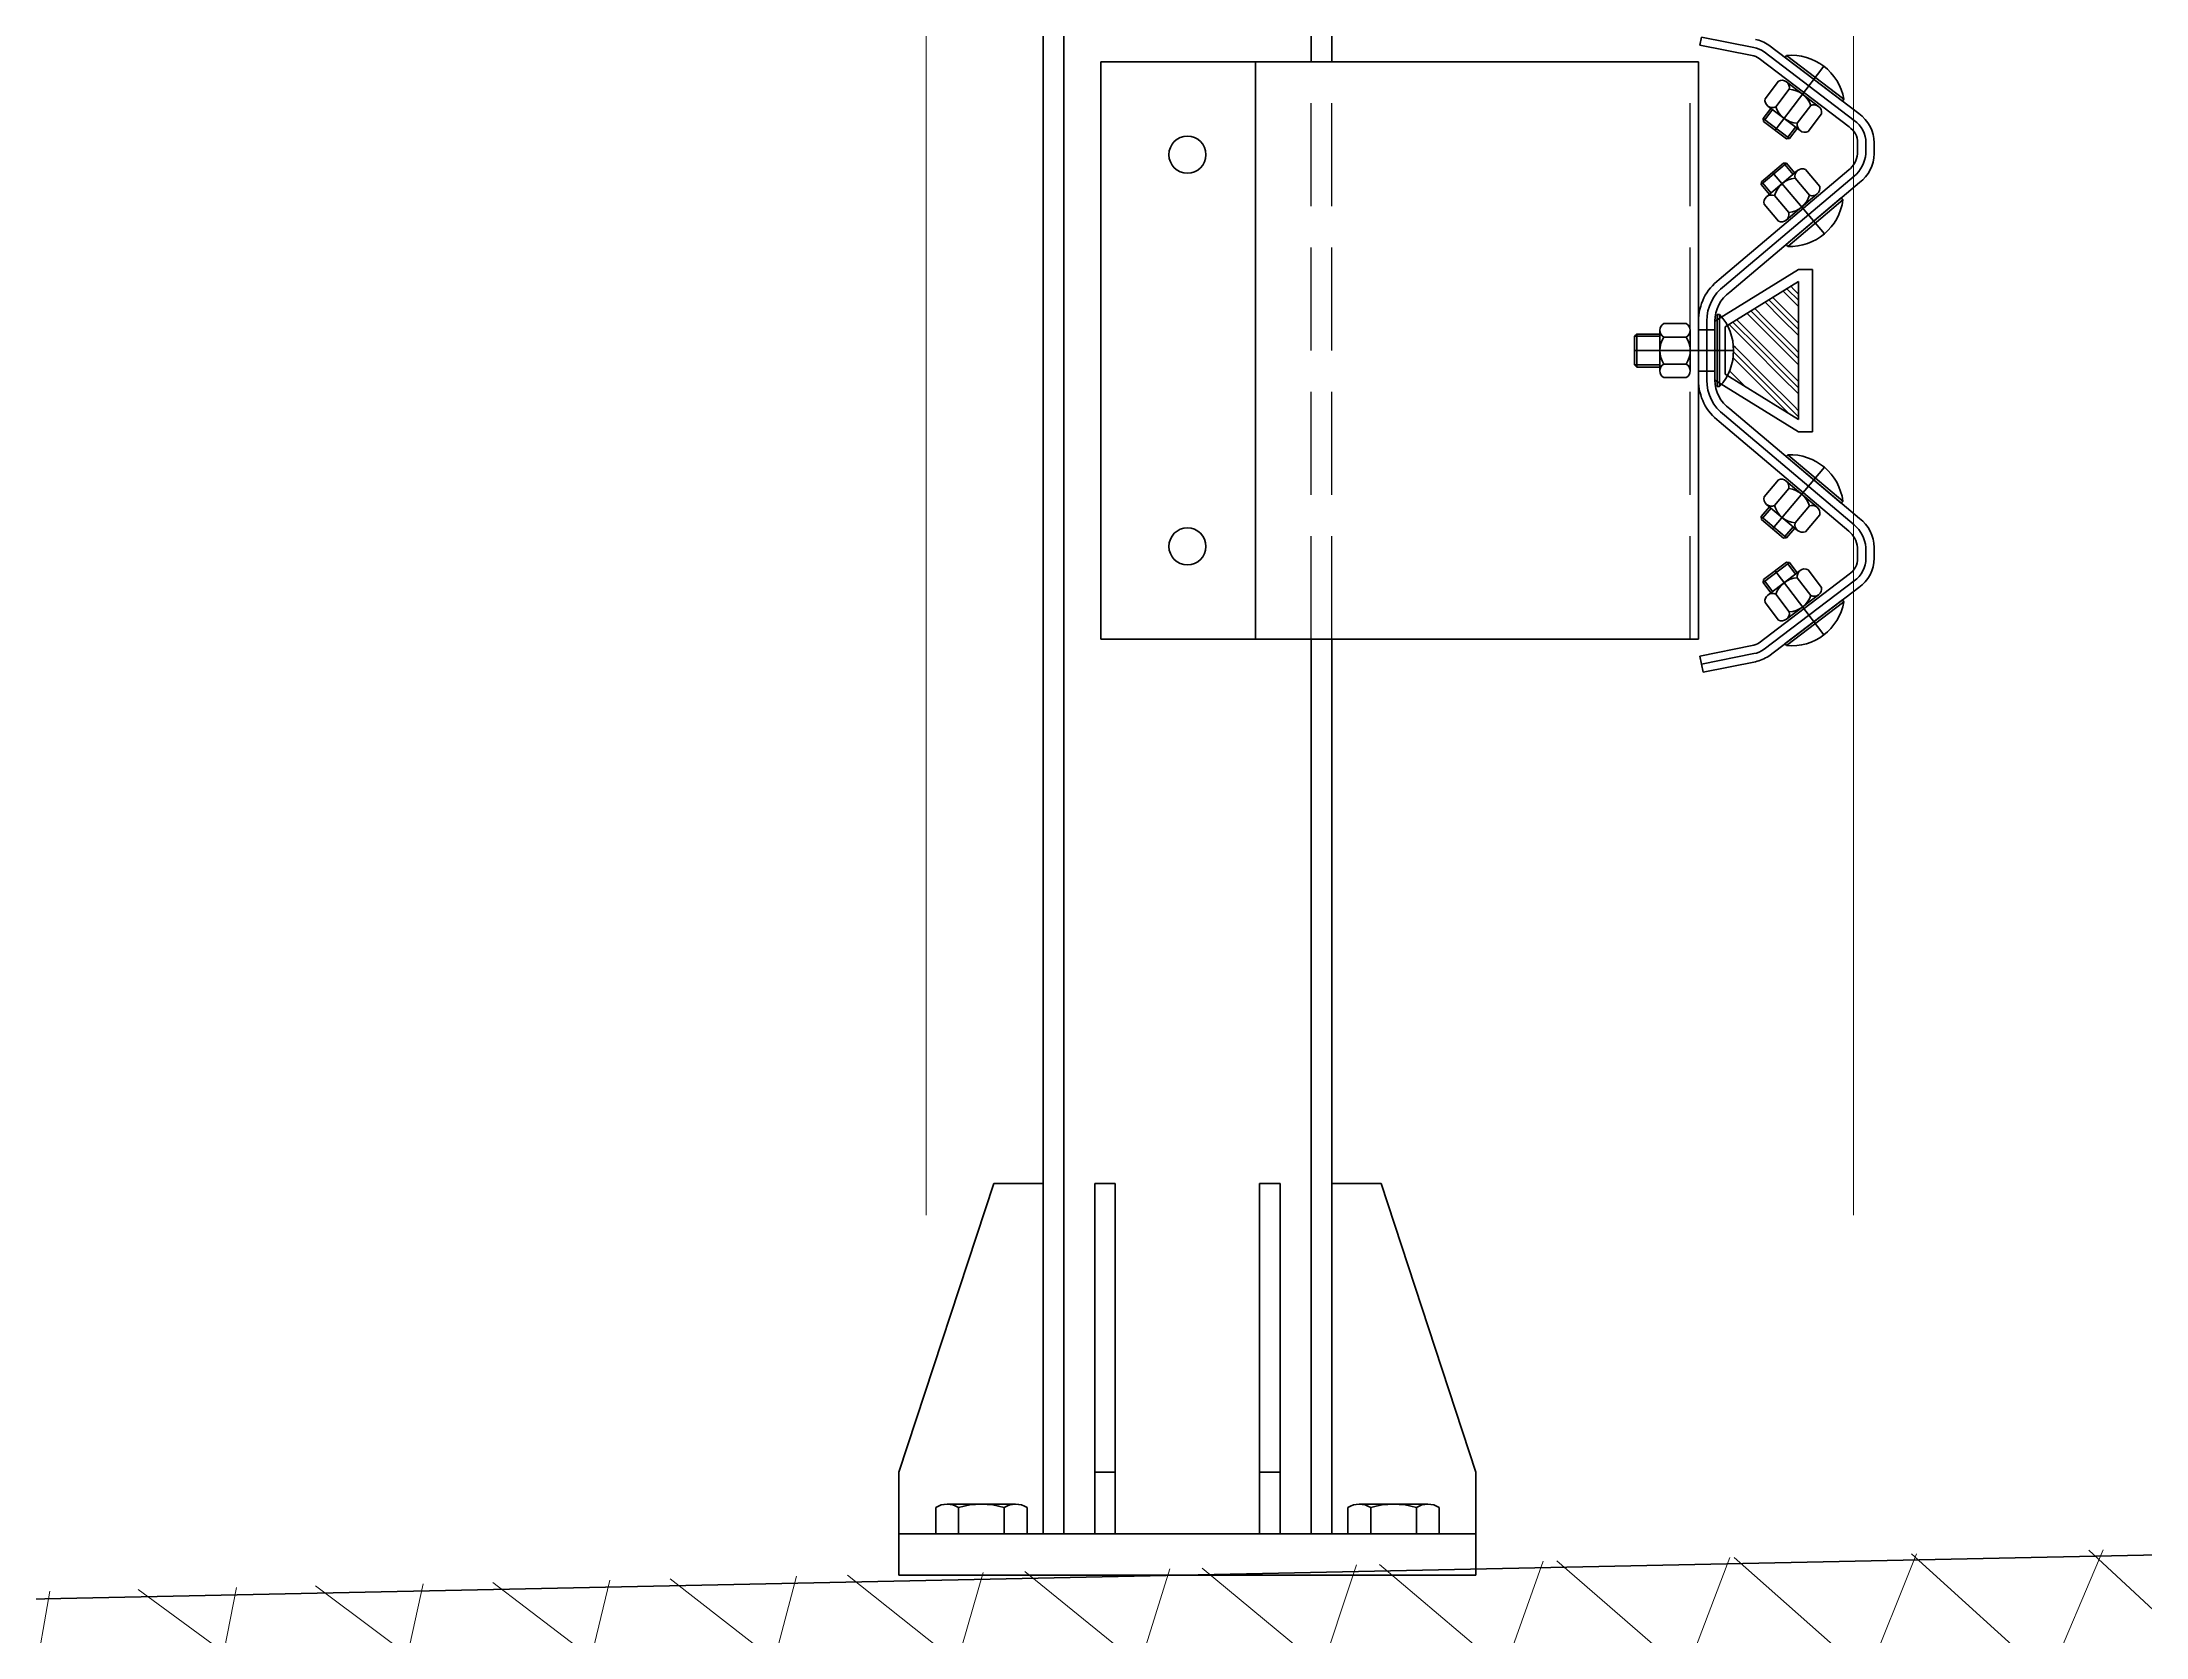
# Model space of a CAD drawing. Header units: millimetres. Extents: x 1864 to 10174863, y -4887456 to 5366151.
# Drawn here: x 9279761 to 9280782, y 337581 to 338355 of the extents above; entities that cross this region are included whole.
import ezdxf

# ---------------------------------------------------------------- set-up
doc = ezdxf.new("R2010")
doc.units = ezdxf.units.MM
doc.linetypes.add('DASHED', pattern=[7, 5, -2, 0])
for name, color, linetype, lineweight in [('S-DRGO', 21, 'Continuous', 20), ('S-MOGR', 121, 'Continuous', 40), ('S-MOGR-NVEL', 1, 'DASHED', 25), ('S-SECT-PATT', 105, 'Continuous', 15), ('T-DIMS', 3, 'Continuous', 30)]:
    doc.layers.add(name, color=color, linetype=linetype, lineweight=lineweight)
doc.styles.add('TM', font='mipgost.shx', dxfattribs={"width": 0.9, "oblique": 10})
doc.dimstyles.new('TM', dxfattribs={"dimscale": 0, "dimtxt": 3, "dimasz": 1.25, "dimexe": 0.9, "dimexo": 1, "dimgap": 1, "dimtad": 1, "dimdec": 0, "dimdsep": 46, "dimtxsty": 'TM', "dimblk1": 'OBLIQUE', "dimblk2": 'OBLIQUE', "dimsah": 1, "dimcen": 3, "dimdle": 0.9, "dimclrt": 7, "dimadec": 0, "dimazin": 0, "dimtfac": 1, "dimtdec": 0, "dimtmove": 1, "dimatfit": 2, "dimldrblk": 'NONE', "dimfxl": 1, "dimtfill": 1, "dimtolj": 1, "dimlwd": 15, "dimlwe": 15, "dimarcsym": 0})

# ---------------------------------------------------------------- blocks, each defined once
blk = doc.blocks.new('_OBLIQUE')
at = {"color": 0, "linetype": 'ByBlock', "lineweight": -2}
blk.add_line((0.5000000000000001, 0.4999999999999999), (-0.5000000000000001, -0.4999999999999999), dxfattribs=at)
blk = doc.blocks.new('*D675')
at = {"layer": 'Defpoints', "color": 0, "transparency": 16777216}
for p in [(9279080.047488198, 342205.8760266896), (9279080.047488198, 337585.7049742337), (9292840.047488198, 337495.7049742337)]:
    blk.add_point(p, dxfattribs=at)
at = {"layer": 'T-DIMS', "color": 0, "lineweight": 15, "transparency": 16777216}
for p, q in [((9279080.047488198, 337785.7049742337), (9279080.047488198, 342385.8760266896)), ((9292840.047488198, 337695.7049742337), (9292840.047488198, 342385.8760266896))]:
    blk.add_line(p, q, dxfattribs=at)
at = {"layer": 'T-DIMS', "color": 0, "linetype": 'Continuous', "lineweight": 15, "transparency": 16777216}
blk.add_line((9293020.047488198, 342205.8760266896), (9278900.047488198, 342205.8760266896), dxfattribs=at)
at = {"layer": 'T-DIMS', "color": 0, "lineweight": 15, "transparency": 16777216, "xscale": 250, "yscale": 250, "zscale": 250, "rotation": 180}
blk.add_blockref('_OBLIQUE', (9279080.047488198, 342205.8760266896), dxfattribs=at)
at = {"layer": 'T-DIMS', "color": 0, "lineweight": 15, "transparency": 16777216, "xscale": 250, "yscale": 250, "zscale": 250}
blk.add_blockref('_OBLIQUE', (9292840.047488198, 342205.8760266896), dxfattribs=at)
at = {"layer": 'T-DIMS', "color": 7, "transparency": 16777216, "insert": (9285960.047488198, 342705.8760266896), "char_height": 600, "attachment_point": 5, "style": 'TM', "bg_fill": 3, "box_fill_scale": 1.1, "bg_fill_color": 256, "bg_fill_true_color": 13158600, "bg_fill_transparency": 0}
blk.add_mtext('\\A1;13760', dxfattribs=at)
blk = doc.blocks.new('_None')
blk = doc.blocks.new('*D1031')
at = {"layer": 'Defpoints', "color": 0, "transparency": 16777216}
for p in [(9280640.047488198, 339671.7367068525), (9292140.047488198, 337945.7349712249), (9280640.047488198, 337585.7049742337)]:
    blk.add_point(p, dxfattribs=at)
at = {"layer": 'T-DIMS', "color": 0, "lineweight": 15, "transparency": 16777216}
for p, q in [((9280640.047488198, 337785.7049742337), (9280640.047488198, 339851.7367068525)), ((9292140.047488198, 338145.7349712249), (9292140.047488198, 339851.7367068525))]:
    blk.add_line(p, q, dxfattribs=at)
at = {"layer": 'T-DIMS', "color": 0, "linetype": 'Continuous', "lineweight": 15, "transparency": 16777216}
blk.add_line((9292320.047488198, 339671.7367068525), (9280460.047488198, 339671.7367068525), dxfattribs=at)
at = {"layer": 'T-DIMS', "color": 0, "lineweight": 15, "transparency": 16777216, "xscale": 250, "yscale": 250, "zscale": 250, "rotation": 180}
blk.add_blockref('_OBLIQUE', (9280640.047488198, 339671.7367068525), dxfattribs=at)
at = {"layer": 'T-DIMS', "color": 0, "lineweight": 15, "transparency": 16777216, "xscale": 250, "yscale": 250, "zscale": 250}
blk.add_blockref('_OBLIQUE', (9292140.047488198, 339671.7367068525), dxfattribs=at)
at = {"layer": 'T-DIMS', "color": 7, "transparency": 16777216, "insert": (9286390.047488198, 340171.7367068525), "char_height": 600, "attachment_point": 5, "style": 'TM', "bg_fill": 3, "box_fill_scale": 1.1, "bg_fill_color": 256, "bg_fill_true_color": 13158600, "bg_fill_transparency": 0}
blk.add_mtext('\\A1;11500', dxfattribs=at)
blk = doc.blocks.new('*D1032')
at = {"layer": 'Defpoints', "color": 0, "transparency": 16777216}
for p in [(9280190.047488198, 339671.7367068525), (9280190.047488198, 337585.7049742337), (9280640.047488198, 337585.7049742337)]:
    blk.add_point(p, dxfattribs=at)
at = {"layer": 'T-DIMS', "color": 0, "linetype": 'Continuous', "lineweight": 15, "transparency": 16777216}
for p, q in [((9280415.047488198, 339671.7367068525), (9280649.047488198, 340451.7367068525)), ((9280649.047488198, 340451.7367068525), (9282080.943676623, 340451.7367068525)), ((9280820.047488198, 339671.7367068525), (9280010.047488198, 339671.7367068525))]:
    blk.add_line(p, q, dxfattribs=at)
at = {"layer": 'T-DIMS', "color": 0, "lineweight": 15, "transparency": 16777216}
for p, q in [((9280190.047488198, 337785.7049742337), (9280190.047488198, 339851.7367068525)), ((9280640.047488198, 337785.7049742337), (9280640.047488198, 339851.7367068525))]:
    blk.add_line(p, q, dxfattribs=at)
at = {"layer": 'T-DIMS', "color": 0, "lineweight": 15, "transparency": 16777216, "xscale": 250, "yscale": 250, "zscale": 250, "rotation": 180}
blk.add_blockref('_OBLIQUE', (9280190.047488198, 339671.7367068525), dxfattribs=at)
at = {"layer": 'T-DIMS', "color": 0, "lineweight": 15, "transparency": 16777216, "xscale": 250, "yscale": 250, "zscale": 250}
blk.add_blockref('_OBLIQUE', (9280640.047488198, 339671.7367068525), dxfattribs=at)
at = {"layer": 'T-DIMS', "color": 7, "transparency": 16777216, "insert": (9281364.995582411, 340951.7367068525), "char_height": 600, "attachment_point": 5, "style": 'TM', "bg_fill": 3, "box_fill_scale": 1.1, "bg_fill_color": 256, "bg_fill_true_color": 13158600, "bg_fill_transparency": 0}
blk.add_mtext('\\A1;450', dxfattribs=at)
blk = doc.blocks.new('*D1033')
at = {"layer": 'Defpoints', "color": 0, "transparency": 16777216}
for p in [(9279440.047488198, 339671.7367068525), (9279440.047488198, 337585.7049742337), (9280190.047488198, 337585.7049742337)]:
    blk.add_point(p, dxfattribs=at)
at = {"layer": 'T-DIMS', "color": 0, "linetype": 'Continuous', "lineweight": 15, "transparency": 16777216}
for p, q in [((9278453.425395235, 341161.3174451586), (9277021.52920681, 341161.3174451586)), ((9279815.047488198, 339671.7367068525), (9278453.425395235, 341161.3174451586)), ((9280370.047488198, 339671.7367068525), (9279260.047488198, 339671.7367068525))]:
    blk.add_line(p, q, dxfattribs=at)
at = {"layer": 'T-DIMS', "color": 0, "lineweight": 15, "transparency": 16777216}
for p, q in [((9279440.047488198, 337785.7049742337), (9279440.047488198, 339851.7367068525)), ((9280190.047488198, 337785.7049742337), (9280190.047488198, 339851.7367068525))]:
    blk.add_line(p, q, dxfattribs=at)
at = {"layer": 'T-DIMS', "color": 0, "lineweight": 15, "transparency": 16777216, "xscale": 250, "yscale": 250, "zscale": 250, "rotation": 180}
blk.add_blockref('_OBLIQUE', (9279440.047488198, 339671.7367068525), dxfattribs=at)
at = {"layer": 'T-DIMS', "color": 0, "lineweight": 15, "transparency": 16777216, "xscale": 250, "yscale": 250, "zscale": 250}
blk.add_blockref('_OBLIQUE', (9280190.047488198, 339671.7367068525), dxfattribs=at)
at = {"layer": 'T-DIMS', "color": 7, "transparency": 16777216, "insert": (9277737.477301022, 341661.3174451586), "char_height": 600, "attachment_point": 5, "style": 'TM', "bg_fill": 3, "box_fill_scale": 1.1, "bg_fill_color": 256, "bg_fill_true_color": 13158600, "bg_fill_transparency": 0}
blk.add_mtext('\\A1;750', dxfattribs=at)
blk = doc.blocks.new('*D677')
at = {"layer": 'Defpoints', "color": 0, "transparency": 16777216}
for p in [(9307200.047488198, 344571.447240233), (9307200.047488198, 338089.2661328312), (9279080.047488198, 337835.7049742337)]:
    blk.add_point(p, dxfattribs=at)
at = {"layer": 'T-DIMS', "color": 0, "lineweight": 15, "transparency": 16777216}
for p, q in [((9279080.047488198, 338035.7049742337), (9279080.047488198, 344751.447240233)), ((9307200.047488198, 338289.2661328312), (9307200.047488198, 344751.447240233))]:
    blk.add_line(p, q, dxfattribs=at)
at = {"layer": 'T-DIMS', "color": 0, "linetype": 'Continuous', "lineweight": 15, "transparency": 16777216}
blk.add_line((9278900.047488198, 344571.447240233), (9307380.047488198, 344571.447240233), dxfattribs=at)
at = {"layer": 'T-DIMS', "color": 0, "lineweight": 15, "transparency": 16777216, "xscale": 250, "yscale": 250, "zscale": 250, "rotation": 180}
blk.add_blockref('_OBLIQUE', (9279080.047488198, 344571.447240233), dxfattribs=at)
at = {"layer": 'T-DIMS', "color": 0, "lineweight": 15, "transparency": 16777216, "xscale": 250, "yscale": 250, "zscale": 250}
blk.add_blockref('_OBLIQUE', (9307200.047488198, 344571.447240233), dxfattribs=at)
at = {"layer": 'T-DIMS', "color": 7, "transparency": 16777216, "insert": (9293140.047488198, 345071.447240233), "char_height": 600, "attachment_point": 5, "style": 'TM', "bg_fill": 3, "box_fill_scale": 1.1, "bg_fill_color": 256, "bg_fill_true_color": 13158600, "bg_fill_transparency": 0}
blk.add_mtext('\\A1;28120', dxfattribs=at)
blk = doc.blocks.new('1253')
at = {"layer": 'S-MOGR', "ltscale": 10}
for p, q in [((-70, 1100), (-70, 20)), ((-60, 20), (-60, 1100)), ((60, 734), (60, 804.0000000020955)), ((70, 734), (70, 804.0000000020955)), ((249.437757681706, 746.077677295194), (248.6532931411639, 742.1553545924835)), ((274.8021527556702, 741.0047982804244), (249.437757681706, 746.077677295194)), ((274.8021527556702, 741.0047982804244), (249.437757681706, 746.077677295194)), ((248.6532931411639, 742.1553545924835), (274.0176882151281, 737.0824755777139)), ((277.3643904555356, 735.7028086784994), (321.0660083908588, 702.4769760027993)), ((323.4869235000806, 705.6611823455896), (279.7853055647574, 738.8870150214061)), ((323.4869235000806, 705.6611823455896), (279.7853055647574, 738.8870150214061)), ((282.0647107316181, 742.1740063638426), (325.7663286669413, 708.9481736880261)), ((248, 734), (-42, 734)), ((-42, 734), (-42, 454)), ((33, 734), (33, 454)), ((248, 454), (248, 734)), ((325.2222222222481, 694.7045565957669), (325.2222222222481, 689.4826591886813)), ((329.2222222222481, 689.4826591886813), (329.2222222222481, 694.7045565957669)), ((329.2222222222481, 689.4826591886813), (329.2222222222481, 694.7045565957669)), ((333.2222222222481, 694.7045565957669), (333.2222222222481, 689.4826591886813)), ((320.9363174395403, 681.5869632163085), (257.9636676440714, 628.4158470939146)), ((260.5442269287305, 625.3595889604185), (323.5168767241994, 678.5307050828123)), ((248, 608.2951185877901), (248, 579.7048814123264)), ((248, 604), (256, 604)), ((252, 579.7048814123264), (252, 608.2951185877901)), ((252, 579.7048814123264), (252, 608.2951185877901)), ((256, 608.2951185876736), (256, 579.7048814123264)), ((248, 584), (256, 584)), ((323.5168767241994, 509.4692949173041), (260.5442269287305, 562.6404110395815)), ((323.5168767241994, 509.4692949173041), (260.5442269287305, 562.6404110395815)), ((263.1247862133896, 565.6966691730777), (326.0974360088585, 512.5255530506838)), ((257.963667643955, 559.5841529062018), (320.9363174394239, 506.4130367838079)), ((325.2222222222481, 498.5173408114351), (325.2222222222481, 493.2954434043495)), ((329.2222222222481, 493.2954434043495), (329.2222222222481, 498.5173408114351)), ((329.2222222222481, 493.2954434043495), (329.2222222222481, 498.5173408114351)), ((333.2222222222481, 498.5173408114351), (333.2222222222481, 493.2954434043495)), ((321.0660043782555, 485.523021214758), (277.3643864429323, 452.297188539058)), ((279.7853015521541, 449.1129821961513), (323.4869194874773, 482.3388148718514)), ((279.7853015521541, 449.1129821961513), (323.4869194874773, 482.3388148718514)), ((325.7663286669413, 479.0518263119739), (282.0647107316181, 445.8259936362738)), ((-42, 454), (248, 454)), ((60, 20), (60, 454)), ((70, 454), (70, 190)), ((274.0176882151281, 450.9175244224025), (248.6532931411639, 445.8446454076329)), ((248.6532931411639, 445.8446454076329), (249.437757681706, 441.9223227049224)), ((249.437757681706, 441.9223227049224), (274.8021527556702, 446.995201719692)), ((-94.00000000005821, 190), (-140.0000000000582, 50)), ((-70, 190), (-94.00000000005821, 190)), ((-70, 20), (-70, 190)), ((-45, 50), (-45, 190)), ((-45, 190), (-35, 190)), ((-35, 190), (-35, 20)), ((35, 50), (35, 190)), ((35, 190), (45, 190)), ((45, 190), (45, 20)), ((70, 190), (94.00000000005821, 190)), ((70, 20), (70, 190)), ((94.00000000005821, 190), (140.0000000000582, 50)), ((-140.0000000000582, 50), (-140.0000000000582, 20)), ((-35, 50), (-45, 50)), ((-45, 20), (-45, 50)), ((-45, 50), (-35, 50)), ((45, 50), (35, 50)), ((35, 20), (35, 50)), ((35, 50), (45, 50)), ((140.0000000000582, 50), (140.0000000000582, 20)), ((140.0000000000582, 20), (-140.0000000000582, 20)), ((-140.0000000000582, 20), (-140.0000000000582, 0)), ((-140.0000000000655, 20), (-80, 20)), ((-35, 20), (-45, 20)), ((45, 20), (35, 20)), ((140.0000000000582, 0), (140.0000000000582, 20)), ((140.0000000000582, 0), (-140.0000000000582, 0))]:
    blk.add_line(p, q, dxfattribs=at)
at = {"layer": 'S-MOGR'}
for p, q in [((290.7283731256612, 737.1308493220713), (289.9846168482909, 736.1525938488776)), ((289.9846168482909, 736.1525938488776), (317.8464223486371, 714.9695866435068)), ((290.7283731256612, 737.1308493220713), (318.590178625891, 715.9478421167005)), ((308.7573498168495, 731.9295029320056), (285.1534275022568, 700.8834910887526)), ((280.2932564803632, 716.1356626600027), (286.8297272751806, 724.7330197858391)), ((292.0438651617151, 720.7687712945044), (285.5073943668976, 712.171414168668)), ((290.6472537730588, 724.3429987116251), (306.2896674325457, 712.4502532377373)), ((318.590178625891, 715.9478421167005), (317.8464223486371, 714.9695866435068)), ((283.142662013066, 711.4568927243818), (279.3902435938362, 706.5213728928939)), ((279.3902435938362, 706.5213728928939), (279.5810664022574, 705.1200925298035)), ((279.3902435938362, 706.5213728928939), (292.1270689653466, 696.837712456123)), ((279.5810664022574, 705.1200925298035), (290.7257886023726, 696.6468896477018)), ((280.1862951795338, 705.9161441155011), (283.9387135987636, 710.851663946989)), ((297.3322815285064, 700.6686897689942), (281.6898678691359, 712.561435242882)), ((302.4721409346676, 712.8402743119514), (295.9356701398501, 704.2429171861149)), ((307.686278821202, 708.8760258206166), (301.1498080263846, 700.2786686947802)), ((292.1270689653466, 696.837712456123), (290.7257886023726, 696.6468896477018)), ((291.331017379649, 697.4429412333993), (295.0834357988788, 702.3784610648872)), ((295.8794873845764, 701.7732322876109), (292.1270689653466, 696.837712456123)), ((278.4488087241771, 674.50590705988), (290.6738412578125, 684.8281441987492)), ((278.5677334363572, 675.9151114145061), (289.2646369033027, 684.9470689109294)), ((290.6738412578125, 684.8281441987492), (289.2646369033027, 684.9470689109294)), ((289.9097767245257, 684.1830043776426), (293.9096436158288, 679.4458042707993)), ((294.6737081491156, 680.0909440920223), (290.6738412578125, 684.8281441987492)), ((278.4488087241771, 674.50590705988), (278.5677334363572, 675.9151114145061)), ((282.4486756155966, 669.768706953153), (278.4488087241771, 674.50590705988)), ((279.2128732575802, 675.151046881103), (283.2127401488833, 670.4138467742596)), ((296.0681259225821, 681.2683242657222), (281.05425784213, 668.5913267794531)), ((309.0766381958965, 650.6325733619742), (283.91618516983, 680.4310901627177)), ((301.8236042868812, 669.3754653243814), (294.8560942182085, 677.6273622845765)), ((306.828226980404, 673.6011311530601), (299.8607169116149, 681.8530281133717)), ((279.8422261377564, 664.9503647984238), (286.8097362065455, 656.6984678382287)), ((291.8143588999519, 660.9241336669074), (284.8468488312792, 669.1760306271026)), ((290.5443902927218, 645.4551427580882), (317.2866489600856, 668.0350364994956)), ((290.6023271955783, 657.2831716858782), (305.6161952760303, 669.9601691720309)), ((291.337192634237, 644.5161956785014), (318.0794513016008, 667.0960894197924)), ((318.0794513016008, 667.0960894197924), (317.2866489600856, 668.0350364994956)), ((291.337192634237, 644.5161956785014), (290.5443902927218, 645.4551427580882)), ((296.5, 633.375), (256, 608.2951185877901)), ((303.25, 633.375), (296.5, 633.375)), ((303.25, 554.625), (303.25, 633.375)), ((229.1999999999534, 584.1750000000466), (229.1999999999534, 603.8250000000698)), ((231.1999999999534, 607.1000000000931), (242, 607.1000000000931)), ((244, 603.8250000000698), (244, 584.1750000000466)), ((256, 608.2951185877901), (256, 579.7048814123264)), ((257, 611.5), (257, 576.5)), ((258.228884523036, 611.5), (257, 611.5)), ((258.228884523036, 611.5), (258.228884523036, 576.5)), ((218, 602), (217, 601)), ((217, 601), (217, 587)), ((217, 601), (229.1999999999534, 601.0000000001164)), ((265, 594), (217, 594)), ((229.1999999999534, 602), (218, 602)), ((218, 602), (218, 586)), ((242, 600.5500000000466), (231.1999999999534, 600.5500000000466)), ((218, 586), (217, 587)), ((217, 587), (229.1999999999534, 587)), ((229.1999999999534, 586), (218, 586)), ((242, 587.4500000000698), (231.1999999999534, 587.4500000000698)), ((242, 580.9000000000233), (231.1999999999534, 580.9000000000233)), ((256, 579.7048814123264), (296.5, 554.625)), ((258.228884523036, 576.5), (257, 576.5)), ((296.5, 554.625), (303.25, 554.625)), ((291.337192634237, 543.483804321615), (290.5443902927218, 542.5448572420282)), ((290.5443902927218, 542.5448572420282), (317.2866489600856, 519.9649635006208)), ((291.337192634237, 543.483804321615), (318.0794513016008, 520.903910580324)), ((279.8422261377564, 523.0496352016926), (286.8097362065455, 531.3015321618877)), ((309.0766381958965, 537.3674266381422), (283.91618516983, 507.5689098373987)), ((291.8143588999519, 527.075866333209), (284.8468488312792, 518.8239693730138)), ((290.6023271955783, 530.7168283142382), (305.6161952760303, 518.0398308280855)), ((318.0794513016008, 520.903910580324), (317.2866489600856, 519.9649635006208)), ((282.4486756154802, 518.2312930469634), (278.4488087241771, 513.4940929402364)), ((278.4488087241771, 513.4940929402364), (278.5677334363572, 512.0848885856103)), ((278.4488087241771, 513.4940929402364), (290.6738412578125, 503.1718558012508)), ((278.5677334363572, 512.0848885856103), (289.2646369033027, 503.0529310890706)), ((279.2128732575802, 512.8489531190135), (283.2127401488833, 517.5861532257404)), ((296.0681259225821, 506.7316757343942), (281.05425784213, 519.4086732206633)), ((301.8236042868812, 518.624534675735), (294.8560942182085, 510.3726377155399)), ((306.828226980404, 514.3988688469399), (299.8607169116149, 506.1469718867447)), ((290.6738412578125, 503.1718558012508), (289.2646369033027, 503.0529310890706)), ((289.9097767245257, 503.8169956224738), (293.9096436158288, 508.5541957293171)), ((294.6737081491156, 507.9090559080942), (290.6738412578125, 503.1718558012508)), ((279.3902435938362, 481.4786271072226), (292.1270689653466, 491.1622875439934)), ((279.5810664022574, 482.8799074703129), (290.7257886023726, 491.3531103524147)), ((292.1270689653466, 491.1622875439934), (290.7257886023726, 491.3531103524147)), ((291.331017379649, 490.5570587667171), (295.0834357988788, 485.6215389352292)), ((295.8794873845764, 486.2267677125055), (292.1270689653466, 491.1622875439934)), ((279.3902435938362, 481.4786271072226), (279.5810664022574, 482.8799074703129)), ((283.142662013066, 476.5431072757347), (279.3902435938362, 481.4786271072226)), ((280.1862951795338, 482.0838558846153), (283.9387135987636, 477.1483360531274)), ((297.3322815285064, 487.3313102311222), (281.6898678690195, 475.4385647572344)), ((308.7573498168495, 456.0704970681109), (285.1534275022568, 487.1165089113638)), ((302.4721409346676, 475.1597256881651), (295.9356701398501, 483.7570828140015)), ((307.686278821202, 479.1239741794998), (301.1498080263846, 487.7213313052198)), ((280.2932564803632, 471.8643373401137), (286.8297272751806, 463.2669802142773)), ((292.0438651617151, 467.231228705612), (285.5073943668976, 475.8285858314484)), ((289.9846168482909, 451.8474061512388), (317.8464223486371, 473.0304133566096)), ((290.6472537730588, 463.6570012884913), (306.2896674325457, 475.5497467623791)), ((290.7283731255447, 450.8691506780451), (318.590178625891, 472.0521578834159)), ((318.590178625891, 472.0521578834159), (317.8464223486371, 473.0304133566096)), ((290.7283731255447, 450.8691506780451), (289.9846168482909, 451.8474061512388)), ((-122.1702501042164, 20), (-122.1702501042164, 32.83693213190418)), ((-83.37231194175547, 34.47200032917317), (-116.6276880581281, 34.47200032917317)), ((-111.0851240921183, 20), (-111.0851240921183, 32.83693213190418)), ((-88.91487590788165, 20), (-88.91487590788165, 32.83693213190418)), ((-77.8297498957836, 20), (-77.8297498957836, 32.83693213190418)), ((77.8297498957836, 20), (77.8297498957836, 32.83693213190418)), ((83.37231194175547, 34.47200032917317), (116.6276880581281, 34.47200032917317)), ((88.91487590788165, 20), (88.91487590788165, 32.83693213190418)), ((111.0851240921183, 20), (111.0851240921183, 32.83693213190418)), ((122.1702501042164, 20), (122.1702501042164, 32.83693213190418)), ((-117.5200003984501, 20), (-122.1702501042164, 20)), ((-77.8297498957836, 20), (-122.1702501042164, 20)), ((-82.47999960154993, 20), (-77.8297498957836, 20)), ((82.47999960154993, 20), (77.8297498957836, 20)), ((77.8297498957836, 20), (122.1702501042164, 20)), ((117.5200003984501, 20), (122.1702501042164, 20))]:
    blk.add_line(p, q, dxfattribs=at)
at = {"layer": 'S-MOGR', "lineweight": 40, "ltscale": 10}
for p, q in [((260.5442269287305, 625.3595889604185), (323.5168767241994, 678.5307050828123)), ((326.0974360088585, 675.4744469494326), (263.1247862133896, 622.3033308270387)), ((249.437757681706, 441.9223227049224), (274.8021527556702, 446.995201719692)), ((250.2222222222481, 438.0000000020955), (249.437757681706, 441.9223227049224)), ((275.5866172962124, 443.072879016865), (250.2222222222481, 438.0000000020955))]:
    blk.add_line(p, q, dxfattribs=at)
at = {"layer": 'S-MOGR', "ltscale": 50}
for p, q in [((261, 605.51033230545), (296.5, 627.4939320619451)), ((296.5, 615.3820786901051), (289.0201136232354, 622.8619650668697)), ((291.1888763505267, 623.6932023395784), (290.8728159673046, 624.0092627228005)), ((296.5, 618.3820786901051), (291.1888763505267, 623.6932023395784)), ((294.1888763506431, 623.693202339462), (292.7255183110246, 625.1565603790805)), ((296.5000000001164, 621.3820786899887), (294.1888763506431, 623.693202339462)), ((296.5, 627.4939320619451), (296.5, 560.5060679381713)), ((277.0467407268006, 609.5510667158524), (273.405370755936, 613.192436686717)), ((280.0467407269171, 609.5510667157359), (275.2580730997724, 614.3397343428805)), ((288.1888763505267, 609.5510667156195), (280.2863910176093, 617.453552048537)), ((291.1888763504103, 609.5510667157359), (282.1390933613293, 618.6008497048169)), ((294.1888763505267, 609.5510667157359), (283.9917957052821, 619.7481473609805)), ((261, 582.48966769455), (261, 605.51033230545)), ((274.0467407268006, 595.4089310918935), (262.8189458067063, 606.6367260119878)), ((277.0467407268006, 595.4089310920099), (264.6716481503099, 607.7840236685006)), ((280.0467407268006, 595.4089310920099), (266.5243504942628, 608.9313213245478)), ((274.0467407266842, 609.5510667159688), (271.5526684120996, 612.0451390305534)), ((288.1888763504103, 595.4089310922427), (274.0467407266842, 609.5510667159688)), ((291.1888763505267, 595.4089310921263), (277.0467407268006, 609.5510667158524)), ((294.1888763506431, 595.4089310920099), (280.0467407269171, 609.5510667157359)), ((296.4999999998836, 601.2399430662626), (288.1888763505267, 609.5510667156195)), ((296.4999999998836, 604.2399430662626), (291.1888763504103, 609.5510667157359)), ((296.5, 607.2399430662626), (294.1888763505267, 609.5510667157359)), ((265.904605103191, 595.4089310920099), (264.8864704397274, 596.4270657554734)), ((277.0467407268006, 581.2667954684002), (264.9911680213409, 593.32236817386)), ((280.0467407269171, 581.2667954682838), (265.904605103191, 595.4089310920099)), ((288.1888763505267, 581.2667954681674), (274.0467407268006, 595.4089310918935)), ((291.1888763505267, 581.2667954682838), (277.0467407268006, 595.4089310920099)), ((294.1888763505267, 581.2667954682838), (280.0467407268006, 595.4089310920099)), ((296.5, 587.097807442653), (288.1888763504103, 595.4089310922427)), ((296.5, 590.097807442653), (291.1888763505267, 595.4089310921263)), ((296.5000000001164, 593.0978074425366), (294.1888763506431, 595.4089310920099)), ((296.5, 560.5060679381713), (261, 582.48966769455)), ((262.7905297783436, 581.3808707930148), (262.1014061610913, 582.0699944102671)), ((265.9046051030746, 581.2667954681674), (263.0501587640028, 584.1212418072391)), ((274.0467407268006, 581.2667954684002), (264.7693149534753, 590.5442212417256)), ((270.6698466138914, 576.5015539573506), (265.9046051030746, 581.2667954681674)), ((288.1888763505267, 567.1246598446742), (274.0467407268006, 581.2667954684002)), ((291.1888763505267, 567.1246598446742), (277.0467407268006, 581.2667954684002)), ((294.1888763506431, 567.1246598445578), (280.0467407269171, 581.2667954682838)), ((296.4999999998836, 572.9556718188105), (288.1888763505267, 581.2667954681674)), ((296.4999999998836, 575.9556718189269), (291.1888763505267, 581.2667954682838)), ((296.5, 578.9556718188105), (294.1888763505267, 581.2667954682838)), ((292.0546687140595, 563.2588674811414), (288.1888763505267, 567.1246598446742)), ((296.5, 561.8135361952009), (291.1888763505267, 567.1246598446742)), ((296.5000000001164, 564.8135361950845), (294.1888763506431, 567.1246598445578))]:
    blk.add_line(p, q, dxfattribs=at)
at = {"layer": 'S-MOGR', "ltscale": 10}
for centre in [(0, 689), (0, 499)]:
    blk.add_circle(centre, 9, dxfattribs=at)
for centre, radius, start, end in [((273.0877724619349, 730.0778141919291), 7.066118059977651, 52.75469368787701, 82.43782045649694), ((273.1152763175778, 730.1139897485264), 11.02067432586674, 52.75469368787701, 81.19542638345489), ((273.1152763175778, 730.1139897485264), 11.02067432586674, 52.75469368787701, 81.19542638345489), ((272.1872709541349, 727.9303892713506), 17.33333333308317, 55.2600735317369, 78.69006752786022), ((315.8888888892252, 694.7045565957669), 13.33333333302289, 0, 55.26005254984366), ((315.8888888892252, 694.7045565957669), 13.33333333302289, 0, 55.26005254984366), ((315.8888888892252, 694.7045565957669), 17.33333333301205, 0, 55.2600735317369), ((315.876623078133, 694.7045565957669), 9.345599144129203, 0, 56.27028469886353), ((312.9692351593403, 691.0226929679047), 12.34938848708448, 310.1761595893526, 352.8362643988725), ((313.022308788728, 690.9598357751966), 16.26712162371057, 310.1761595893526, 354.7899365461165), ((313.022308788728, 690.9598357751966), 16.26712162371057, 310.1761595893526, 354.7899365461165), ((315.8888888892252, 689.4826591886813), 17.33333333302289, 306.0828614326659, 0), ((273.2978324120631, 608.2951185877901), 25.29783241206831, 127.3113091769798, 180), ((273.3126340130111, 608.2951185876736), 21.31263401301112, 126.8054940656309, 180), ((273.3126340130111, 608.2951185876736), 21.31263401301112, 126.8054940656309, 180), ((273.3333333330229, 608.2951185876736), 17.33333333311488, 126.0828614326659, 180), ((273.2978324121796, 579.7048814123264), 25.29783241217956, 180, 232.6886908230202), ((273.3126340131275, 579.7048814123264), 21.31263401307231, 180, 233.1945059343691), ((273.3126340131275, 579.7048814123264), 21.31263401307231, 180, 233.1945059343691), ((273.3333333330229, 579.7048814123264), 17.33333333302289, 180, 233.9171385673341), ((315.8888888892252, 498.5173408114351), 17.33333333302079, 0, 53.91713856733409), ((312.9692351591075, 496.9773070318624), 12.34938848741428, 7.163735607849515, 49.8238404106474), ((313.022308788728, 497.0401642249199), 16.26712162373217, 5.210063453883489, 49.8238404106474), ((313.022308788728, 497.0401642249199), 16.26712162373217, 5.210063453883489, 49.8238404106474), ((315.8766228846507, 493.2954434043495), 9.345599337597378, 303.7296863562754, 0), ((315.8888888892252, 493.2954434043495), 13.33333333308394, 304.7399264682631, 0), ((315.8888888892252, 493.2954434043495), 13.33333333308394, 304.7399264682631, 0), ((315.8888888891088, 493.2954434042331), 17.33333333313931, 304.7399264682631, 0), ((273.0877787360223, 457.922169495374), 7.066101063367237, 277.5621465194033, 307.245306312123), ((273.115283014602, 457.8859933827771), 11.02065663071197, 278.8045526318942, 307.245306312123), ((273.115283014602, 457.8859933827771), 11.02065663071197, 278.8045526318942, 307.245306312123), ((272.187270953902, 460.0696107286494), 17.33333333310772, 281.3099324721398, 304.7399264682631)]:
    blk.add_arc(centre, radius, start, end, dxfattribs=at)
at = {"layer": 'S-MOGR'}
for centre, radius, start, end in [((293.0214016070822, 711.2321617031703), 26, 10.44970398307628, 95.05968339157774), ((288.4191607696703, 721.4124094286235), 3.681406249997128, 349.9309520684522, 115.578435308933), ((283.9179608725244, 715.4920245258836), 3.681406249997128, 169.9309520684522, 295.578435308933), ((291.3717749209609, 709.0624235997675), 11.72562500001297, 18.79527199694887, 86.71411537647377), ((296.6077603806043, 715.9492648808518), 11.72562500001297, 198.7952719969489, 266.7141153764738), ((304.0615744291572, 709.5196639547357), 3.681406249997128, 349.9309520684522, 115.578435308933), ((299.5603745320113, 703.5992790519958), 3.681406249997128, 169.9309520684522, 295.578435308933), ((296.1258594980463, 665.9706913286354), 11.72562500001297, 96.21673790313574, 164.1355812817746), ((298.4431476923637, 678.4554923172109), 3.681406249997127, 67.35241796842494, 192.9999012102691), ((283.429279612028, 665.7784948309418), 3.681406249997127, 67.35241796842494, 192.9999012102691), ((292.3030028451467, 670.4982512291754), 25.99999999999999, 267.8711698855302, 352.4811492975351), ((290.544593620114, 672.5808046228485), 11.72562500001297, 276.2167379031357, 344.1355812817746), ((303.2411735062487, 672.7730011205422), 3.681406249997127, 247.352417968425, 12.99990121026905), ((288.2273054257967, 660.0960036343895), 3.681406249997127, 247.352417968425, 12.99990121026905), ((232.8814062499441, 603.8250000000698), 3.681406249997128, 117.1762583784613, 242.8237416215387), ((240.3185937500093, 603.8250000000698), 3.681406249997128, 297.1762583784613, 62.82374162153867), ((239, 594), 26, 317.6950102888297, 42.30498971117025), ((240.9256250000326, 594.0000000001164), 11.72562500001297, 146.0405783076388, 213.9594216923612), ((232.2743749999208, 594.0000000001164), 11.72562500001297, 326.0405783076388, 33.95942169236118), ((232.8814062499441, 584.1750000000466), 3.681406249997128, 117.1762583784613, 242.8237416215387), ((240.3185937500093, 584.1750000000466), 3.681406249997128, 297.1762583784613, 62.82374162153867), ((292.3030028451467, 517.501748770941), 26, 7.518850702464866, 92.12883011446982), ((288.2273054257967, 527.9039963657269), 3.681406249997128, 347.0000987897309, 112.6475820315751), ((283.429279612028, 522.2215051690582), 3.681406249997128, 167.000098789731, 292.647582031575), ((290.544593620114, 515.4191953772679), 11.72562500001297, 15.86441871822537, 83.78326209686429), ((296.1258594980463, 522.029308671481), 11.72562500001297, 195.8644187182254, 263.7832620968643), ((303.2411735061323, 515.2269988795742), 3.681406249997128, 347.0000987897309, 112.6475820315751), ((298.4431476923637, 509.5445076829055), 3.681406249997128, 167.000098789731, 292.647582031575), ((296.6077603806043, 472.0507351192646), 11.72562500001297, 93.28588462352623, 161.2047280030511), ((299.5603745320113, 484.4007209481206), 3.681406249997128, 64.42156469106705, 190.0690479315478), ((283.9179608725244, 472.5079754742328), 3.681406249997128, 64.42156469106705, 190.0690479315478), ((293.0214016070822, 476.7678382969461), 26, 264.9403166084222, 349.5502960169237), ((291.3717749209609, 478.9375764003489), 11.72562500001297, 273.2858846235262, 341.2047280030511), ((304.0615744291572, 478.4803360453807), 3.681406249997128, 244.4215646910671, 10.06904793154781), ((288.4191607696703, 466.5875905714929), 3.681406249997128, 244.4215646910671, 10.06904793154781), ((-116.6276880581281, 24.25917833682615), 10.21282199228068, 57.13277999905879, 122.8672200009412), ((-99.99999999994179, -3.928000544197857), 38.40000087337057, 73.22134999924093, 106.7786500007591), ((-83.37231194175547, 24.25917833682615), 10.21282199228068, 57.13277999905879, 122.8672200009412), ((83.37231194175547, 24.25917833682615), 10.21282199228068, 57.13277999940894, 122.8672200005911), ((99.99999999994179, -3.928000544197857), 38.40000087337057, 73.22134999924093, 106.7786500007591), ((116.6276880581281, 24.25917833682615), 10.21282199228068, 57.13277999940894, 122.8672200005911)]:
    blk.add_arc(centre, radius, start, end, dxfattribs=at)
at = {"layer": 'S-MOGR-NVEL', "ltscale": 10}
for p, q in [((60, 454), (60, 734)), ((70, 454), (70, 734)), ((244, 454), (244, 734))]:
    blk.add_line(p, q, dxfattribs=at)
blk = doc.blocks.new('brb')
at = {"layer": 'S-SECT-PATT'}
h = blk.add_hatch(dxfattribs=at)
h.set_pattern_fill('NEMETALL', color=256, scale=500)
h.set_pattern_definition([(45, (1423168341.945273, 502460449.7215794), (-44.19417382415921, 44.19417382415922), []), (135, (1423168341.945273, 502460449.7215794), (-44.19417382415922, -44.19417382415921), [])])
h.paths.add_polyline_path([(1423198739.294033, 502461243.5335919), (1423198739.294033, 502461132.6403077), (1423201982.899339, 502461195.6212856), (1423201983.979123, 502461197.7215813), (1423202263.979123, 502461197.7215813), (1423202263.979123, 502461314.39671)])
at = {"layer": 'S-DRGO', "lineweight": 70}
blk.add_line((1423212499.294033, 502461524.0567344), (1423198749.157384, 502461239.8057702), dxfattribs=at)
at = {"layer": 'T-DIMS'}
blk.add_blockref('1253', (1423199976.039654, 502461265.096861), dxfattribs=at)
blk = doc.blocks.new('*D682')
at = {"layer": 'Defpoints', "color": 0, "transparency": 16777216}
for p in [(9278210.583485864, 337543.6878793241), (9282604.73257852, 337543.6878793241), (9282604.73257852, 334347.6878793241)]:
    blk.add_point(p, dxfattribs=at)
at = {"layer": 'T-DIMS', "color": 0, "linetype": 'Continuous', "lineweight": 15, "transparency": 16777216}
blk.add_line((9278210.583485864, 334167.6878793241), (9278210.583485864, 337723.6878793241), dxfattribs=at)
at = {"layer": 'T-DIMS', "color": 0, "lineweight": 15, "transparency": 16777216}
for p, q in [((9282404.73257852, 337543.6878793241), (9278030.583485864, 337543.6878793241)), ((9282404.73257852, 334347.6878793241), (9278030.583485864, 334347.6878793241))]:
    blk.add_line(p, q, dxfattribs=at)
at = {"layer": 'T-DIMS', "color": 0, "lineweight": 15, "transparency": 16777216, "xscale": 250, "yscale": 250, "zscale": 250}
for p, rotation in [((9278210.583485864, 337543.6878793241), 90), ((9278210.583485864, 334347.6878793241), 270)]:
    blk.add_blockref('_OBLIQUE', p, dxfattribs=dict(at, rotation=rotation))
at = {"layer": 'T-DIMS', "color": 7, "transparency": 16777216, "insert": (9277710.583485862, 335945.6878793214), "char_height": 600, "attachment_point": 5, "rotation": 90, "style": 'TM', "bg_fill": 3, "box_fill_scale": 1.1, "bg_fill_color": 256, "bg_fill_true_color": 13158600, "bg_fill_transparency": 0}
blk.add_mtext('\\A1;3200', dxfattribs=at)

msp = doc.modelspace()

# ---------------------------------------------------------------- dimensions: what is measured, and where the dimension line sits
at = {"layer": 'T-DIMS'}
dim = msp.add_linear_dim(base=(9279080.047488198, 342205.8760266896), p1=(9292840.047488198, 337495.7049742337), p2=(9279080.047488198, 337585.7049742337), angle=180, dimstyle='TM', override={"dimscale": 0, "dimtix": 0, "dimtofl": 1, "dimtmove": 1, "dimatfit": 2}, dxfattribs=at)
dim.commit()
dim.dimension.update_dxf_attribs({"geometry": '*D675', "text_midpoint": (9285960.047488198, 342705.8760266896)})

# ---------------------------------------------------------------- next in the draw order: dimensions: what is measured, and where the dimension line sits
dim = msp.add_linear_dim(base=(9280640.047488198, 339671.7367068525), p1=(9292140.047488198, 337945.7349712249), p2=(9280640.047488198, 337585.7049742337), angle=180, dimstyle='TM', override={"dimscale": 0, "dimtix": 0, "dimtofl": 1, "dimtmove": 1, "dimatfit": 2}, dxfattribs=at)
dim.commit()
dim.dimension.update_dxf_attribs({"geometry": '*D1031', "text_midpoint": (9286390.047488198, 340171.7367068525)})

# ---------------------------------------------------------------- next in the draw order: dimensions: what is measured, and where the dimension line sits
dim = msp.add_linear_dim(base=(9280190.047488198, 339671.7367068525), p1=(9280640.047488198, 337585.7049742337), p2=(9280190.047488198, 337585.7049742337), angle=180, dimstyle='TM', override={"dimscale": 0, "dimtix": 0, "dimtofl": 1, "dimtmove": 1, "dimatfit": 2}, dxfattribs=at)
dim.commit()
dim.dimension.update_dxf_attribs({"geometry": '*D1032', "text_midpoint": (9280849.047488198, 340951.7367068525)})

# ---------------------------------------------------------------- next in the draw order: dimensions: what is measured, and where the dimension line sits
dim = msp.add_linear_dim(base=(9279440.047488198, 339671.7367068525), p1=(9280190.047488198, 337585.7049742337), p2=(9279440.047488198, 337585.7049742337), angle=180, dimstyle='TM', override={"dimscale": 0, "dimtix": 0, "dimtofl": 1, "dimtmove": 1, "dimatfit": 2}, dxfattribs=at)
dim.commit()
dim.dimension.update_dxf_attribs({"geometry": '*D1033', "text_midpoint": (9278253.425395235, 341161.3174451586), "dimtype": 160})

# ---------------------------------------------------------------- next in the draw order: dimensions: what is measured, and where the dimension line sits
dim = msp.add_linear_dim(base=(9307200.047488198, 344571.447240233), p1=(9279080.047488198, 337835.7049742337), p2=(9307200.047488198, 338089.2661328312), dimstyle='TM', override={"dimscale": 0, "dimtix": 0, "dimtofl": 1, "dimtmove": 1, "dimatfit": 2}, dxfattribs=at)
dim.commit()
dim.dimension.update_dxf_attribs({"geometry": '*D677', "text_midpoint": (9293140.047488198, 345071.447240233)})

# ---------------------------------------------------------------- next in the draw order: block references
msp.add_blockref('brb', (-1413919659.246544, -502123654.033702), dxfattribs=at)

# ---------------------------------------------------------------- next in the draw order: dimensions: what is measured, and where the dimension line sits
dim = msp.add_linear_dim(base=(9278210.583485864, 337543.6878793241), p1=(9282604.732578516, 334347.687879324), p2=(9282604.732578516, 337543.687879324), angle=90, text='3200', dimstyle='TM', override={"dimscale": 0, "dimtix": 0, "dimtofl": 1, "dimtmove": 1, "dimatfit": 2}, dxfattribs=at)
dim.commit()
dim.dimension.update_dxf_attribs({"geometry": '*D682', "text_midpoint": (9277710.583485862, 335945.6878793214)})

doc.saveas('drawing.dxf')
